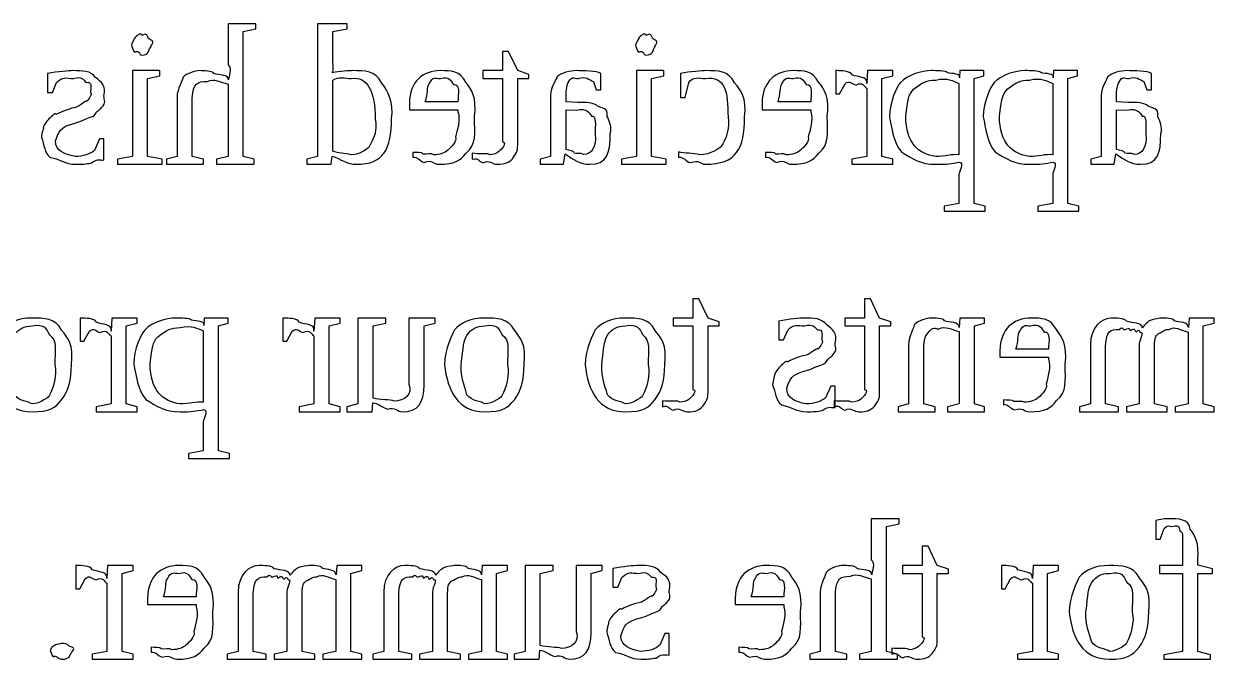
# Model space of a CAD drawing. Header units: millimetres. Extents: x 21 to 196, y 128 to 259.
# Drawn here: x 82.22 to 109.1, y 194.59 to 208.95 of the extents above; entities that cross this region are included whole.
import ezdxf

# ---------------------------------------------------------------- set-up
doc = ezdxf.new("R2010")
doc.units = ezdxf.units.MM
doc.layers.get('0').update_dxf_attribs({"linetype": 'CONTINUOUS'})

msp = doc.modelspace()

# ---------------------------------------------------------------- linework, layer by layer
at = {"color": 0}
for p, q in [((87.4571, 208.951), (86.8288, 208.951)), ((86.8288, 208.951), (86.8288, 208.025)), ((87.4571, 208.835), (87.4571, 208.951)), ((89.5188, 208.951), (88.8517, 208.951)), ((88.8517, 208.951), (88.8517, 205.952)), ((89.5188, 208.835), (89.5188, 208.951)), ((87.1707, 208.774), (87.4571, 208.835)), ((87.1707, 205.952), (87.1707, 208.774)), ((89.1935, 208.774), (89.5188, 208.835)), ((89.1935, 208.218), (89.1935, 208.774)), ((84.6459, 208.466), (84.6459, 208.466)), ((96.0314, 208.466), (96.0314, 208.466)), ((93.1609, 208.328), (93.0286, 208.328)), ((93.0286, 208.328), (93.0286, 207.892)), ((93.3704, 207.892), (93.1609, 208.328)), ((85.2854, 207.892), (84.6681, 207.892)), ((84.6681, 207.892), (84.6681, 205.952)), ((85.2854, 207.777), (85.2854, 207.892)), ((93.0286, 207.892), (92.5823, 207.892)), ((92.5823, 207.892), (92.5823, 207.716)), ((93.624, 207.809), (93.3704, 207.892)), ((94.6933, 207.892), (94.6933, 207.892)), ((96.6706, 207.892), (96.0533, 207.892)), ((96.0533, 207.892), (96.0533, 205.952)), ((96.6706, 207.777), (96.6706, 207.892)), ((100.554, 207.892), (100.554, 207.368)), ((100.587, 207.892), (100.554, 207.892)), ((101.271, 207.892), (101.254, 207.6)), ((101.844, 207.892), (101.271, 207.892)), ((101.844, 207.777), (101.844, 207.892)), ((103.354, 207.892), (103.349, 207.727)), ((103.9, 207.892), (103.354, 207.892)), ((103.9, 207.777), (103.9, 207.892)), ((105.471, 207.892), (105.465, 207.727)), ((106.017, 207.892), (105.471, 207.892)), ((106.017, 207.777), (106.017, 207.892)), ((107.13, 207.892), (107.13, 207.892)), ((82.7511, 207.826), (82.7511, 207.402)), ((82.8615, 207.402), (82.955, 207.622)), ((85.0099, 207.716), (85.2854, 207.777)), ((85.0099, 205.952), (85.0099, 207.716)), ((86.8288, 207.589), (86.8288, 205.952)), ((89.1935, 206.073), (89.1935, 207.677)), ((91.6245, 207.716), (91.6245, 207.716)), ((92.5823, 207.716), (93.0286, 207.716)), ((93.0286, 207.716), (93.0286, 206.283)), ((93.3704, 206.255), (93.3704, 207.716)), ((93.3704, 207.716), (93.624, 207.716)), ((93.624, 207.716), (93.624, 207.809)), ((95.0793, 207.644), (95.1452, 207.457)), ((95.25, 207.457), (95.25, 207.826)), ((96.3951, 207.716), (96.6706, 207.777)), ((96.3951, 205.952), (96.3951, 207.716)), ((97.0456, 207.826), (97.0456, 207.286)), ((97.1504, 207.286), (97.233, 207.622)), ((99.5923, 207.716), (99.5923, 207.716)), ((100.642, 207.368), (100.764, 207.595)), ((101.596, 207.716), (101.844, 207.777)), ((101.596, 205.952), (101.596, 207.716)), ((103.338, 207.605), (103.338, 205.99)), ((103.68, 207.716), (103.9, 207.777)), ((103.68, 204.894), (103.68, 207.716)), ((105.454, 207.605), (105.454, 205.99)), ((105.796, 207.716), (106.017, 207.777)), ((105.796, 204.894), (105.796, 207.716)), ((107.516, 207.644), (107.582, 207.457)), ((107.687, 207.457), (107.687, 207.826)), ((82.7511, 207.402), (82.8615, 207.402)), ((94.1144, 207.336), (94.1144, 205.952)), ((94.4619, 207.187), (94.4619, 207.418)), ((95.1452, 207.457), (95.25, 207.457)), ((100.554, 207.368), (100.642, 207.368)), ((101.254, 207.495), (101.254, 205.952)), ((106.551, 207.336), (106.551, 205.952)), ((106.899, 207.187), (106.899, 207.418)), ((107.582, 207.457), (107.687, 207.457)), ((85.6767, 207.292), (85.6767, 205.952)), ((86.0185, 205.952), (86.0185, 207.275)), ((90.9242, 207.159), (90.9242, 207.01)), ((92.0214, 207.187), (91.2827, 207.187)), ((94.7318, 207.176), (94.4619, 207.187)), ((97.0456, 207.286), (97.1504, 207.286)), ((98.8921, 207.159), (98.8921, 207.01)), ((99.9892, 207.187), (99.2505, 207.187)), ((107.169, 207.176), (106.899, 207.187)), ((90.1527, 206.806), (90.1527, 206.806)), ((90.9242, 207.01), (92.0214, 207.01)), ((92.0214, 207.01), (92.0214, 206.961)), ((94.4619, 207.01), (94.699, 206.999)), ((94.4619, 206.112), (94.4619, 207.01)), ((98.8921, 207.01), (99.9892, 207.01)), ((99.9892, 207.01), (99.9892, 206.961)), ((102.136, 206.861), (102.136, 206.861)), ((104.253, 206.861), (104.253, 206.861)), ((106.899, 207.01), (107.135, 206.999)), ((106.899, 206.112), (106.899, 207.01)), ((83.275, 206.679), (83.4789, 206.74)), ((82.6135, 206.387), (82.6135, 206.387)), ((83.9251, 206.354), (83.8094, 206.09)), ((84.0246, 206.354), (83.9251, 206.354)), ((84.0246, 205.875), (84.0246, 206.354)), ((89.1551, 205.776), (89.1826, 205.963)), ((91.0015, 206.045), (91.0015, 205.935)), ((92.3396, 206.024), (92.3396, 205.891)), ((94.4065, 205.776), (94.4453, 206.013)), ((97.0015, 206.057), (97.0015, 205.935)), ((98.9693, 206.045), (98.9693, 205.935)), ((106.843, 205.776), (106.882, 206.013)), ((84.6681, 205.952), (84.3319, 205.891)), ((84.3319, 205.891), (84.3319, 205.776)), ((84.3319, 205.776), (85.3405, 205.776)), ((85.3405, 205.891), (85.0099, 205.952)), ((85.3405, 205.776), (85.3405, 205.891)), ((85.6767, 205.952), (85.4396, 205.891)), ((85.4396, 205.891), (85.4396, 205.776)), ((85.4396, 205.776), (86.2774, 205.776)), ((86.2774, 205.891), (86.0185, 205.952)), ((86.2774, 205.776), (86.2774, 205.891)), ((86.8288, 205.952), (86.5643, 205.891)), ((86.5643, 205.891), (86.5643, 205.776)), ((86.5643, 205.776), (87.4187, 205.776)), ((87.4187, 205.891), (87.1707, 205.952)), ((87.4187, 205.776), (87.4187, 205.891)), ((88.8517, 205.952), (88.6093, 205.891)), ((88.6093, 205.891), (88.6093, 205.776)), ((88.6093, 205.776), (89.1551, 205.776)), ((92.8963, 205.776), (92.8963, 205.776)), ((94.1144, 205.952), (93.8773, 205.891)), ((93.8773, 205.891), (93.8773, 205.776)), ((93.8773, 205.776), (94.4065, 205.776)), ((96.0533, 205.952), (95.7171, 205.891)), ((95.7171, 205.891), (95.7171, 205.776)), ((95.7171, 205.776), (96.726, 205.776)), ((96.726, 205.891), (96.3951, 205.952)), ((96.726, 205.776), (96.726, 205.891)), ((101.254, 205.952), (100.918, 205.891)), ((100.918, 205.891), (100.918, 205.776)), ((100.918, 205.776), (101.844, 205.776)), ((101.844, 205.891), (101.596, 205.952)), ((101.844, 205.776), (101.844, 205.891)), ((106.551, 205.952), (106.314, 205.891)), ((106.314, 205.891), (106.314, 205.776)), ((106.314, 205.776), (106.843, 205.776)), ((103.338, 205.544), (103.338, 204.894)), ((105.454, 205.544), (105.454, 204.894)), ((103.338, 204.894), (103.002, 204.833)), ((103.928, 204.833), (103.68, 204.894)), ((105.454, 204.894), (105.118, 204.833)), ((106.044, 204.833), (105.796, 204.894)), ((103.002, 204.833), (103.002, 204.717)), ((103.002, 204.717), (103.928, 204.717)), ((103.928, 204.717), (103.928, 204.833)), ((105.118, 204.833), (105.118, 204.717)), ((105.118, 204.717), (106.044, 204.717)), ((106.044, 204.717), (106.044, 204.833)), ((97.4605, 202.736), (97.3282, 202.736)), ((97.3282, 202.736), (97.3282, 202.3)), ((97.6697, 202.3), (97.4605, 202.736)), ((101.337, 202.736), (101.205, 202.736)), ((101.205, 202.736), (101.205, 202.3)), ((101.546, 202.3), (101.337, 202.736)), ((83.4856, 202.3), (83.4856, 201.777)), ((83.5187, 202.3), (83.4856, 202.3)), ((84.2024, 202.3), (84.1858, 202.008)), ((84.7757, 202.3), (84.2024, 202.3)), ((84.7757, 202.184), (84.7757, 202.3)), ((86.2859, 202.3), (86.2803, 202.135)), ((86.8317, 202.3), (86.2859, 202.3)), ((86.8317, 202.184), (86.8317, 202.3)), ((88.0692, 202.3), (88.0692, 201.777)), ((88.102, 202.3), (88.0692, 202.3)), ((88.7857, 202.3), (88.7691, 202.008)), ((89.359, 202.3), (88.7857, 202.3)), ((89.359, 202.184), (89.359, 202.3)), ((90.3951, 202.3), (89.7611, 202.3)), ((89.7611, 202.3), (89.7611, 200.36)), ((90.3951, 202.184), (90.3951, 202.3)), ((91.5031, 202.3), (90.9133, 202.3)), ((90.9133, 202.3), (90.9133, 200.806)), ((91.5031, 202.184), (91.5031, 202.3)), ((97.3282, 202.3), (96.8816, 202.3)), ((96.8816, 202.3), (96.8816, 202.124)), ((97.9234, 202.218), (97.6697, 202.3)), ((97.9234, 202.124), (97.9234, 202.218)), ((99.2671, 202.234), (99.2671, 201.81)), ((101.205, 202.3), (100.758, 202.3)), ((100.758, 202.3), (100.758, 202.124)), ((101.8, 202.218), (101.546, 202.3)), ((101.8, 202.124), (101.8, 202.218)), ((103.36, 202.3), (103.343, 202.091)), ((103.916, 202.3), (103.36, 202.3)), ((103.916, 202.184), (103.916, 202.3)), ((108.534, 202.3), (108.518, 202.091)), ((109.102, 202.3), (108.534, 202.3)), ((109.102, 202.184), (109.102, 202.3)), ((83.5738, 201.777), (83.6951, 202.002)), ((84.5273, 202.124), (84.7757, 202.184)), ((84.5273, 200.36), (84.5273, 202.124)), ((86.2693, 202.014), (86.2693, 200.399)), ((86.6112, 202.124), (86.8317, 202.184)), ((86.6112, 199.301), (86.6112, 202.124)), ((88.1574, 201.777), (88.2784, 202.002)), ((89.111, 202.124), (89.359, 202.184)), ((89.111, 200.36), (89.111, 202.124)), ((90.103, 202.124), (90.3951, 202.184)), ((90.103, 200.492), (90.103, 202.124)), ((91.2551, 202.124), (91.5031, 202.184)), ((91.2551, 200.784), (91.2551, 202.124)), ((96.8816, 202.124), (97.3282, 202.124)), ((97.3282, 202.124), (97.3282, 200.691)), ((97.6697, 200.663), (97.6697, 202.124)), ((97.6697, 202.124), (97.9234, 202.124)), ((99.3771, 201.81), (99.471, 202.03)), ((100.758, 202.124), (101.205, 202.124)), ((101.205, 202.124), (101.205, 200.691)), ((101.546, 200.663), (101.546, 202.124)), ((101.546, 202.124), (101.8, 202.124)), ((103.343, 201.997), (103.343, 200.36)), ((103.685, 202.124), (103.916, 202.184)), ((103.685, 200.36), (103.685, 202.124)), ((104.964, 202.124), (104.964, 202.124)), ((108.512, 201.986), (108.512, 200.36)), ((108.854, 202.124), (109.102, 202.184)), ((108.854, 200.36), (108.854, 202.124)), ((83.4856, 201.777), (83.5738, 201.777)), ((84.1858, 201.903), (84.1858, 200.36)), ((88.0692, 201.777), (88.1574, 201.777)), ((88.7691, 201.903), (88.7691, 200.36)), ((99.2671, 201.81), (99.3771, 201.81)), ((102.197, 201.699), (102.197, 200.36)), ((102.544, 200.36), (102.544, 201.672)), ((106.307, 201.699), (106.307, 200.36)), ((106.649, 200.36), (106.649, 201.672)), ((107.41, 201.716), (107.41, 200.36)), ((107.752, 200.36), (107.752, 201.672)), ((104.264, 201.567), (104.264, 201.418)), ((104.264, 201.418), (105.361, 201.418)), ((105.361, 201.595), (104.622, 201.595)), ((105.361, 201.418), (105.361, 201.369)), ((85.0678, 201.269), (85.0678, 201.269)), ((91.718, 201.247), (91.718, 201.247)), ((92.093, 201.247), (92.093, 201.247)), ((94.893, 201.247), (94.893, 201.247)), ((95.268, 201.247), (95.268, 201.247)), ((99.7906, 201.088), (99.9945, 201.148)), ((99.1291, 200.795), (99.1291, 200.795)), ((100.441, 200.762), (100.325, 200.498)), ((100.54, 200.762), (100.441, 200.762)), ((100.54, 200.283), (100.54, 200.762)), ((84.1858, 200.36), (83.8496, 200.299)), ((84.7757, 200.299), (84.5273, 200.36)), ((88.7691, 200.36), (88.4329, 200.299)), ((89.359, 200.299), (89.111, 200.36)), ((89.7611, 200.36), (89.5131, 200.299)), ((90.0811, 200.183), (90.0977, 200.387)), ((96.6392, 200.431), (96.6392, 200.299)), ((100.516, 200.431), (100.516, 200.299)), ((102.197, 200.36), (101.965, 200.299)), ((102.798, 200.299), (102.544, 200.36)), ((103.343, 200.36), (103.078, 200.299)), ((103.916, 200.299), (103.685, 200.36)), ((104.341, 200.454), (104.341, 200.343)), ((106.307, 200.36), (106.059, 200.299)), ((106.941, 200.299), (106.649, 200.36)), ((107.41, 200.36), (107.118, 200.299)), ((108.038, 200.299), (107.752, 200.36)), ((108.512, 200.36), (108.22, 200.299)), ((109.102, 200.299), (108.854, 200.36)), ((83.8496, 200.299), (83.8496, 200.183)), ((83.8496, 200.183), (84.7757, 200.183)), ((84.7757, 200.183), (84.7757, 200.299)), ((88.4329, 200.299), (88.4329, 200.183)), ((88.4329, 200.183), (89.359, 200.183)), ((89.359, 200.183), (89.359, 200.299)), ((89.5131, 200.299), (89.5131, 200.183)), ((89.5131, 200.183), (90.0811, 200.183)), ((97.1959, 200.183), (97.1959, 200.183)), ((101.072, 200.183), (101.072, 200.183)), ((101.965, 200.299), (101.965, 200.183)), ((101.965, 200.183), (102.798, 200.183)), ((102.798, 200.183), (102.798, 200.299)), ((103.078, 200.299), (103.078, 200.183)), ((103.078, 200.183), (103.916, 200.183)), ((103.916, 200.183), (103.916, 200.299)), ((106.059, 200.299), (106.059, 200.183)), ((106.059, 200.183), (106.941, 200.183)), ((106.941, 200.183), (106.941, 200.299)), ((107.118, 200.299), (107.118, 200.183)), ((107.118, 200.183), (108.038, 200.183)), ((108.038, 200.183), (108.038, 200.299)), ((108.22, 200.299), (108.22, 200.183)), ((108.22, 200.183), (109.102, 200.183)), ((109.102, 200.183), (109.102, 200.299)), ((86.2693, 199.952), (86.2693, 199.301)), ((86.2693, 199.301), (85.9331, 199.241)), ((85.9331, 199.241), (85.9331, 199.125)), ((86.8592, 199.241), (86.6112, 199.301)), ((86.8592, 199.125), (86.8592, 199.241)), ((85.9331, 199.125), (86.8592, 199.125)), ((101.985, 197.768), (101.356, 197.768)), ((101.356, 197.768), (101.356, 196.842)), ((101.698, 197.592), (101.985, 197.652)), ((101.985, 197.652), (101.985, 197.768)), ((107.782, 197.729), (107.782, 197.305)), ((101.698, 194.769), (101.698, 197.592)), ((107.881, 197.305), (107.975, 197.547)), ((102.639, 197.145), (102.507, 197.145)), ((102.507, 197.145), (102.507, 196.71)), ((102.848, 196.71), (102.639, 197.145)), ((107.782, 197.305), (107.881, 197.305)), ((108.383, 197.035), (108.383, 196.71)), ((108.73, 196.715), (108.73, 196.853)), ((83.3921, 196.71), (83.3921, 196.186)), ((83.4249, 196.71), (83.3921, 196.71)), ((84.1086, 196.71), (84.092, 196.417)), ((84.6818, 196.71), (84.1086, 196.71)), ((84.4338, 196.533), (84.6818, 196.594)), ((84.6818, 196.594), (84.6818, 196.71)), ((89.2831, 196.71), (89.2665, 196.5)), ((89.8507, 196.71), (89.2831, 196.71)), ((89.6027, 196.533), (89.8507, 196.594)), ((89.8507, 196.594), (89.8507, 196.71)), ((92.571, 196.71), (92.5544, 196.5)), ((93.139, 196.71), (92.571, 196.71)), ((92.891, 196.533), (93.139, 196.594)), ((93.139, 196.594), (93.139, 196.71)), ((94.1698, 196.71), (93.5359, 196.71)), ((93.5359, 196.71), (93.5359, 194.769)), ((93.8773, 196.533), (94.1698, 196.594)), ((94.1698, 196.594), (94.1698, 196.71)), ((95.2775, 196.71), (94.6877, 196.71)), ((94.6877, 196.71), (94.6877, 195.216)), ((95.0295, 196.533), (95.2775, 196.594)), ((95.2775, 196.594), (95.2775, 196.71)), ((95.5188, 196.643), (95.5188, 196.219)), ((102.507, 196.71), (102.06, 196.71)), ((102.06, 196.71), (102.06, 196.533)), ((103.102, 196.627), (102.848, 196.71)), ((103.102, 196.533), (103.102, 196.627)), ((104.296, 196.71), (104.296, 196.186)), ((104.328, 196.71), (104.296, 196.71)), ((105.012, 196.71), (104.995, 196.417)), ((105.585, 196.71), (105.012, 196.71)), ((105.337, 196.533), (105.585, 196.594)), ((105.585, 196.594), (105.585, 196.71)), ((108.383, 196.71), (107.865, 196.71)), ((107.865, 196.71), (107.865, 196.533)), ((109.061, 196.632), (108.73, 196.715)), ((109.061, 196.533), (109.061, 196.632)), ((83.4803, 196.186), (83.6013, 196.412)), ((84.092, 196.313), (84.092, 194.769)), ((84.4338, 194.769), (84.4338, 196.533)), ((85.7127, 196.533), (85.7127, 196.533)), ((89.2609, 196.395), (89.2609, 194.769)), ((89.6027, 194.769), (89.6027, 196.533)), ((92.5491, 196.395), (92.5491, 194.769)), ((92.891, 194.769), (92.891, 196.533)), ((93.8773, 194.902), (93.8773, 196.533)), ((95.0295, 195.194), (95.0295, 196.533)), ((95.6289, 196.219), (95.7227, 196.439)), ((98.9859, 196.533), (98.9859, 196.533)), ((101.356, 196.406), (101.356, 194.769)), ((102.06, 196.533), (102.507, 196.533)), ((102.507, 196.533), (102.507, 195.1)), ((102.848, 195.072), (102.848, 196.533)), ((102.848, 196.533), (103.102, 196.533)), ((104.384, 196.186), (104.505, 196.412)), ((104.995, 196.313), (104.995, 194.769)), ((105.337, 194.769), (105.337, 196.533)), ((107.865, 196.533), (108.383, 196.533)), ((108.383, 196.533), (108.383, 194.769)), ((108.73, 196.533), (109.061, 196.533)), ((108.73, 194.769), (108.73, 196.533)), ((83.3921, 196.186), (83.4803, 196.186)), ((87.056, 196.108), (87.056, 194.769)), ((87.3979, 194.769), (87.3979, 196.081)), ((88.1585, 196.125), (88.1585, 194.769)), ((88.5003, 194.769), (88.5003, 196.081)), ((90.3443, 196.108), (90.3443, 194.769)), ((90.6861, 194.769), (90.6861, 196.081)), ((91.4467, 196.125), (91.4467, 194.769)), ((91.7885, 194.769), (91.7885, 196.081)), ((95.5188, 196.219), (95.6289, 196.219)), ((100.204, 196.108), (100.204, 194.769)), ((100.546, 194.769), (100.546, 196.092)), ((104.296, 196.186), (104.384, 196.186)), ((85.0124, 195.976), (85.0124, 195.828)), ((85.0124, 195.828), (86.1095, 195.828)), ((86.1095, 196.004), (85.3708, 196.004)), ((86.1095, 195.828), (86.1095, 195.778)), ((98.2857, 195.976), (98.2857, 195.828)), ((98.2857, 195.828), (99.3828, 195.828)), ((99.3828, 196.004), (98.6441, 196.004)), ((99.3828, 195.828), (99.3828, 195.778)), ((96.0423, 195.497), (96.2462, 195.557)), ((105.828, 195.657), (105.828, 195.657)), ((106.203, 195.657), (106.203, 195.657)), ((95.3809, 195.205), (95.3809, 195.205)), ((96.6929, 195.171), (96.5771, 194.907)), ((96.792, 195.171), (96.6929, 195.171)), ((96.792, 194.692), (96.792, 195.171)), ((82.8118, 194.769), (82.8118, 194.769)), ((84.092, 194.769), (83.7558, 194.709)), ((83.7558, 194.709), (83.7558, 194.593)), ((84.6818, 194.709), (84.4338, 194.769)), ((84.6818, 194.593), (84.6818, 194.709)), ((85.0896, 194.863), (85.0896, 194.753)), ((87.056, 194.769), (86.808, 194.709)), ((86.808, 194.709), (86.808, 194.593)), ((87.69, 194.709), (87.3979, 194.769)), ((87.69, 194.593), (87.69, 194.709)), ((88.1585, 194.769), (87.8664, 194.709)), ((87.8664, 194.709), (87.8664, 194.593)), ((88.7871, 194.709), (88.5003, 194.769)), ((88.7871, 194.593), (88.7871, 194.709)), ((89.2609, 194.769), (88.9688, 194.709)), ((88.9688, 194.709), (88.9688, 194.593)), ((89.8507, 194.709), (89.6027, 194.769)), ((89.8507, 194.593), (89.8507, 194.709)), ((90.3443, 194.769), (90.0963, 194.709)), ((90.0963, 194.709), (90.0963, 194.593)), ((90.9782, 194.709), (90.6861, 194.769)), ((90.9782, 194.593), (90.9782, 194.709)), ((91.4467, 194.769), (91.1546, 194.709)), ((91.1546, 194.709), (91.1546, 194.593)), ((92.075, 194.709), (91.7885, 194.769)), ((92.075, 194.593), (92.075, 194.709)), ((92.5491, 194.769), (92.257, 194.709)), ((92.257, 194.709), (92.257, 194.593)), ((93.139, 194.709), (92.891, 194.769)), ((93.139, 194.593), (93.139, 194.709)), ((93.5359, 194.769), (93.2878, 194.709)), ((93.2878, 194.709), (93.2878, 194.593)), ((93.8555, 194.593), (93.872, 194.797)), ((98.3629, 194.863), (98.3629, 194.753)), ((100.204, 194.769), (99.967, 194.709)), ((99.967, 194.709), (99.967, 194.593)), ((100.805, 194.709), (100.546, 194.769)), ((100.805, 194.593), (100.805, 194.709)), ((101.356, 194.769), (101.092, 194.709)), ((101.092, 194.709), (101.092, 194.593)), ((101.946, 194.709), (101.698, 194.769)), ((101.818, 194.841), (101.818, 194.709)), ((101.946, 194.593), (101.946, 194.709)), ((104.995, 194.769), (104.659, 194.709)), ((104.659, 194.709), (104.659, 194.593)), ((105.585, 194.709), (105.337, 194.769)), ((105.585, 194.593), (105.585, 194.709)), ((108.383, 194.769), (107.964, 194.692)), ((107.964, 194.692), (107.964, 194.593)), ((109.016, 194.692), (108.73, 194.769)), ((109.016, 194.593), (109.016, 194.692)), ((83.7558, 194.593), (84.6818, 194.593)), ((86.808, 194.593), (87.69, 194.593)), ((87.8664, 194.593), (88.7871, 194.593)), ((88.9688, 194.593), (89.8507, 194.593)), ((90.0963, 194.593), (90.9782, 194.593)), ((91.1546, 194.593), (92.075, 194.593)), ((92.257, 194.593), (93.139, 194.593)), ((93.2878, 194.593), (93.8555, 194.593)), ((99.967, 194.593), (100.805, 194.593)), ((101.092, 194.593), (101.946, 194.593)), ((102.374, 194.593), (102.374, 194.593)), ((104.659, 194.593), (105.585, 194.593)), ((107.964, 194.593), (109.016, 194.593))]:
    msp.add_line(p, q, dxfattribs=at)
for points in [[(84.7122, 208.625), (84.7757, 208.689), (84.6459, 208.528), (84.6459, 208.466)], [(84.872, 208.691), (84.8639, 208.777), (84.7563, 208.669), (84.7122, 208.625)], [(85.0265, 208.625), (84.9849, 208.777), (84.9313, 208.691), (84.872, 208.691)], [(96.0974, 208.625), (96.1609, 208.689), (96.0314, 208.528), (96.0314, 208.466)], [(96.2572, 208.691), (96.2491, 208.777), (96.1415, 208.669), (96.0974, 208.625)], [(96.4117, 208.625), (96.3704, 208.777), (96.3165, 208.691), (96.2572, 208.691)], [(84.6459, 208.466), (84.6571, 208.45), (84.6681, 208.355), (84.7122, 208.311)], [(85.0925, 208.466), (85.1902, 208.572), (85.0706, 208.581), (85.0265, 208.625)], [(85.0265, 208.311), (85.0731, 208.45), (85.0925, 208.406), (85.0925, 208.466)], [(96.0314, 208.466), (96.0423, 208.45), (96.0533, 208.355), (96.0974, 208.311)], [(96.4777, 208.466), (96.5757, 208.572), (96.4558, 208.581), (96.4117, 208.625)], [(96.4117, 208.311), (96.4586, 208.45), (96.4777, 208.406), (96.4777, 208.466)], [(84.7122, 208.311), (84.8639, 208.362), (84.8099, 208.245), (84.872, 208.245)], [(84.872, 208.245), (84.9849, 208.245), (84.9824, 208.267), (85.0265, 208.311)], [(89.1826, 207.843), (89.2182, 207.906), (89.1935, 208.015), (89.1935, 208.218)], [(96.0974, 208.311), (96.2491, 208.362), (96.1954, 208.245), (96.2572, 208.245)], [(96.2572, 208.245), (96.3704, 208.245), (96.3676, 208.267), (96.4117, 208.311)], [(83.3244, 207.892), (83.2347, 207.892), (82.9829, 207.87), (82.7511, 207.826)], [(83.8369, 207.738), (83.7198, 207.892), (83.5424, 207.892), (83.3244, 207.892)], [(86.184, 207.892), (86.1053, 207.892), (85.8943, 207.84), (85.809, 207.738)], [(86.5092, 207.826), (86.4761, 207.892), (86.2722, 207.892), (86.184, 207.892)], [(86.8288, 208.025), (86.9364, 207.939), (86.8331, 207.752), (86.8398, 207.683)], [(89.6345, 207.892), (89.596, 207.892), (89.3339, 207.876), (89.1826, 207.843)], [(90.2959, 207.617), (90.1555, 207.892), (89.9252, 207.892), (89.6345, 207.892)], [(91.6245, 207.892), (91.2315, 207.892), (90.9242, 207.647), (90.9242, 207.159)], [(92.1978, 207.633), (92.0627, 207.892), (91.8711, 207.892), (91.6245, 207.892)], [(94.6933, 207.892), (94.561, 207.892), (94.3501, 207.845), (94.258, 207.754)], [(95.25, 207.826), (95.1562, 207.892), (94.8559, 207.892), (94.6933, 207.892)], [(97.6189, 207.892), (97.5501, 207.892), (97.2524, 207.87), (97.0456, 207.826)], [(98.2694, 207.617), (98.1258, 207.892), (97.9029, 207.892), (97.6189, 207.892)], [(99.5923, 207.892), (99.1994, 207.892), (98.8921, 207.647), (98.8921, 207.159)], [(100.166, 207.633), (100.03, 207.892), (99.8389, 207.892), (99.5923, 207.892)], [(100.923, 207.798), (100.879, 207.892), (100.668, 207.892), (100.587, 207.892)], [(102.709, 207.892), (102.5, 207.892), (102.177, 207.801), (102.015, 207.622)], [(103.068, 207.848), (103.04, 207.892), (102.83, 207.892), (102.709, 207.892)], [(103.349, 207.727), (103.393, 207.833), (103.186, 207.818), (103.068, 207.848)], [(104.826, 207.892), (104.617, 207.892), (104.294, 207.801), (104.132, 207.622)], [(105.184, 207.848), (105.157, 207.892), (104.947, 207.892), (104.826, 207.892)], [(105.465, 207.727), (105.509, 207.833), (105.303, 207.818), (105.184, 207.848)], [(107.13, 207.892), (106.998, 207.892), (106.787, 207.845), (106.694, 207.754)], [(107.687, 207.826), (107.593, 207.892), (107.293, 207.892), (107.13, 207.892)], [(82.955, 207.622), (83.1024, 207.774), (83.1645, 207.716), (83.3409, 207.716)], [(83.3409, 207.716), (83.5215, 207.774), (83.5614, 207.686), (83.6277, 207.628)], [(83.6277, 207.628), (83.7681, 207.661), (83.7212, 207.497), (83.7212, 207.402)], [(84.0246, 207.319), (84.0878, 207.568), (83.9625, 207.634), (83.8369, 207.738)], [(85.809, 207.738), (85.8146, 207.686), (85.6767, 207.486), (85.6767, 207.292)], [(86.0185, 207.275), (86.0432, 207.613), (86.1328, 207.65), (86.3604, 207.65)], [(86.3604, 207.65), (86.5202, 207.73), (86.6496, 207.629), (86.8288, 207.589)], [(86.8398, 207.683), (86.8482, 207.807), (86.6345, 207.785), (86.5092, 207.826)], [(89.1935, 207.677), (89.3396, 207.774), (89.4553, 207.716), (89.6126, 207.716)], [(89.6126, 207.716), (89.9749, 207.774), (90.1527, 207.413), (90.1527, 206.806)], [(90.5221, 206.812), (90.5743, 207.172), (90.4476, 207.432), (90.2959, 207.617)], [(91.2827, 207.187), (91.3529, 207.377), (91.313, 207.513), (91.3709, 207.595)], [(91.3709, 207.595), (91.4672, 207.774), (91.5113, 207.716), (91.6245, 207.716)], [(91.6245, 207.716), (91.827, 207.774), (91.8531, 207.669), (91.9219, 207.578)], [(91.9219, 207.578), (92.0806, 207.595), (92.0214, 207.359), (92.0214, 207.187)], [(92.396, 206.845), (92.4486, 207.311), (92.3301, 207.459), (92.1978, 207.633)], [(94.258, 207.754), (94.2566, 207.707), (94.1144, 207.523), (94.1144, 207.336)], [(94.4619, 207.418), (94.488, 207.561), (94.4838, 207.596), (94.5279, 207.644)], [(94.5279, 207.644), (94.5762, 207.774), (94.6422, 207.716), (94.7374, 207.716)], [(94.7374, 207.716), (94.9138, 207.774), (94.9773, 207.691), (95.0793, 207.644)], [(97.233, 207.622), (97.3363, 207.774), (97.463, 207.716), (97.6133, 207.716)], [(97.6133, 207.716), (98.0599, 207.774), (98.1206, 207.424), (98.1206, 206.839)], [(98.4952, 206.845), (98.5449, 207.293), (98.4208, 207.436), (98.2694, 207.617)], [(99.2505, 207.187), (99.3207, 207.377), (99.2808, 207.513), (99.3387, 207.595)], [(99.3387, 207.595), (99.435, 207.774), (99.4791, 207.716), (99.5923, 207.716)], [(99.5923, 207.716), (99.7948, 207.774), (99.8209, 207.669), (99.8897, 207.578)], [(99.8897, 207.578), (100.048, 207.595), (99.9892, 207.359), (99.9892, 207.187)], [(100.364, 206.845), (100.416, 207.311), (100.298, 207.459), (100.166, 207.633)], [(100.764, 207.595), (100.868, 207.694), (100.917, 207.585), (101.012, 207.567)], [(101.254, 207.6), (101.28, 207.767), (101.064, 207.735), (100.923, 207.798)], [(101.012, 207.567), (101.174, 207.657), (101.185, 207.524), (101.254, 207.495)], [(102.015, 207.622), (101.938, 207.535), (101.767, 207.188), (101.767, 206.851)], [(102.307, 207.473), (102.526, 207.631), (102.587, 207.677), (102.814, 207.677)], [(102.814, 207.677), (103.081, 207.749), (103.198, 207.652), (103.338, 207.605)], [(104.132, 207.622), (104.054, 207.535), (103.884, 207.188), (103.884, 206.851)], [(104.424, 207.473), (104.643, 207.631), (104.703, 207.677), (104.931, 207.677)], [(104.931, 207.677), (105.198, 207.749), (105.315, 207.652), (105.454, 207.605)], [(106.694, 207.754), (106.693, 207.707), (106.551, 207.523), (106.551, 207.336)], [(106.899, 207.418), (106.925, 207.561), (106.921, 207.596), (106.965, 207.644)], [(106.965, 207.644), (107.013, 207.774), (107.079, 207.716), (107.174, 207.716)], [(107.174, 207.716), (107.351, 207.774), (107.414, 207.691), (107.516, 207.644)], [(83.7212, 207.402), (83.7681, 207.366), (83.6923, 207.25), (83.633, 207.192)], [(83.9692, 207.06), (84.0878, 207.176), (84.0246, 207.22), (84.0246, 207.319)], [(102.136, 206.861), (102.184, 207.245), (102.194, 207.341), (102.307, 207.473)], [(104.253, 206.861), (104.301, 207.245), (104.311, 207.341), (104.424, 207.473)], [(83.3684, 207.054), (83.1949, 207.028), (83.0047, 206.933), (82.9388, 206.9)], [(83.633, 207.192), (83.6496, 207.253), (83.487, 207.09), (83.3684, 207.054)], [(83.8094, 206.883), (83.8962, 207.032), (83.9336, 206.99), (83.9692, 207.06)], [(94.699, 206.999), (94.929, 207.054), (94.9773, 206.947), (95.0352, 206.867)], [(95.1727, 207.088), (95.0944, 207.176), (94.9233, 207.172), (94.7318, 207.176)], [(95.3932, 206.856), (95.414, 207.068), (95.2722, 207.035), (95.1727, 207.088)], [(107.135, 206.999), (107.366, 207.054), (107.414, 206.947), (107.472, 206.867)], [(107.61, 207.088), (107.531, 207.176), (107.36, 207.172), (107.169, 207.176)], [(107.83, 206.856), (107.851, 207.068), (107.709, 207.035), (107.61, 207.088)], [(82.7624, 206.779), (82.7278, 206.749), (82.6781, 206.676), (82.652, 206.613)], [(82.9388, 206.9), (82.9412, 206.962), (82.8104, 206.825), (82.7624, 206.779)], [(83.4789, 206.74), (83.6387, 206.819), (83.7406, 206.835), (83.8094, 206.883)], [(89.7283, 205.776), (90.3386, 205.776), (90.5221, 206.12), (90.5221, 206.812)], [(90.1527, 206.806), (90.2106, 206.539), (90.1086, 206.324), (90.0204, 206.189)], [(92.0214, 206.961), (92.0806, 206.797), (92.0034, 206.533), (91.966, 206.398)], [(92.2031, 206.029), (92.4486, 206.23), (92.396, 206.47), (92.396, 206.845)], [(95.0352, 206.867), (95.1604, 206.892), (95.1177, 206.649), (95.1177, 206.459)], [(95.4595, 206.47), (95.5065, 206.627), (95.4373, 206.752), (95.3932, 206.856)], [(97.608, 205.776), (98.3107, 205.776), (98.4952, 206.131), (98.4952, 206.845)], [(98.1206, 206.839), (98.1784, 206.649), (98.0694, 206.316), (97.966, 206.183)], [(99.9892, 206.961), (100.048, 206.797), (99.9712, 206.533), (99.9338, 206.398)], [(100.171, 206.029), (100.416, 206.23), (100.364, 206.47), (100.364, 206.845)], [(101.767, 206.851), (101.82, 206.62), (101.858, 206.244), (102.037, 206.057)], [(102.814, 205.952), (102.42, 206.01), (102.136, 206.255), (102.136, 206.861)], [(103.884, 206.851), (103.937, 206.62), (103.974, 206.244), (104.153, 206.057)], [(104.931, 205.952), (104.537, 206.01), (104.253, 206.255), (104.253, 206.861)], [(107.472, 206.867), (107.597, 206.892), (107.555, 206.649), (107.555, 206.459)], [(107.896, 206.47), (107.943, 206.627), (107.874, 206.752), (107.83, 206.856)], [(82.652, 206.613), (82.6766, 206.624), (82.6135, 206.476), (82.6135, 206.387)], [(82.9331, 206.305), (83.0076, 206.536), (83.0474, 206.603), (83.275, 206.679)], [(82.6135, 206.387), (82.6766, 206.217), (82.6795, 206.032), (82.8118, 205.93)], [(83.3741, 205.952), (83.1247, 206.01), (82.9331, 206.069), (82.9331, 206.305)], [(91.966, 206.398), (92.0034, 206.294), (91.8669, 206.164), (91.7896, 206.095)], [(93.0286, 206.283), (93.1429, 206.252), (93.001, 206.113), (92.946, 206.062)], [(93.2547, 205.902), (93.3704, 206.062), (93.3704, 206.103), (93.3704, 206.255)], [(95.1177, 206.459), (95.1604, 206.162), (95.0323, 206.001), (94.8588, 206.001)], [(95.002, 205.776), (95.3879, 205.776), (95.4595, 206.007), (95.4595, 206.47)], [(99.9338, 206.398), (99.9712, 206.294), (99.8347, 206.164), (99.7574, 206.095)], [(107.555, 206.459), (107.597, 206.162), (107.469, 206.001), (107.296, 206.001)], [(107.439, 205.776), (107.825, 205.776), (107.896, 206.007), (107.896, 206.47)], [(83.8094, 206.09), (83.7159, 206.01), (83.5547, 205.952), (83.3741, 205.952)], [(89.1826, 205.963), (89.3643, 205.893), (89.5188, 205.776), (89.7283, 205.776)], [(89.6126, 205.99), (89.4609, 206.036), (89.3191, 206.018), (89.1935, 206.073)], [(90.0204, 206.189), (90.0342, 206.153), (89.7971, 205.99), (89.6126, 205.99)], [(91.2329, 206.007), (91.2248, 206.058), (91.0608, 206.03), (91.0015, 206.045)], [(91.0015, 205.935), (91.1105, 205.955), (91.149, 205.853), (91.2551, 205.82)], [(91.47, 205.99), (91.4121, 206.036), (91.3253, 205.996), (91.2329, 206.007)], [(91.7896, 206.095), (91.7279, 206.036), (91.6023, 205.99), (91.47, 205.99)], [(91.5804, 205.776), (91.9522, 205.776), (92.0708, 205.86), (92.2031, 206.029)], [(92.7308, 205.99), (92.7199, 206.036), (92.4941, 206.001), (92.3396, 206.024)], [(92.946, 206.062), (92.9157, 206.036), (92.819, 205.99), (92.7308, 205.99)], [(94.4453, 206.013), (94.6203, 205.893), (94.7745, 205.776), (95.002, 205.776)], [(94.6436, 206.029), (94.6686, 206.084), (94.525, 206.079), (94.4619, 206.112)], [(94.8588, 206.001), (94.7857, 206.043), (94.7028, 206.01), (94.6436, 206.029)], [(97.4866, 205.99), (97.3321, 206.036), (97.1381, 206.013), (97.0015, 206.057)], [(97.966, 206.183), (97.9717, 206.153), (97.7043, 205.99), (97.4866, 205.99)], [(99.2008, 206.007), (99.1926, 206.058), (99.0286, 206.03), (98.9693, 206.045)], [(98.9693, 205.935), (99.0783, 205.955), (99.1168, 205.853), (99.223, 205.82)], [(99.4378, 205.99), (99.38, 206.036), (99.2932, 205.996), (99.2008, 206.007)], [(99.7574, 206.095), (99.6957, 206.036), (99.5701, 205.99), (99.4378, 205.99)], [(99.5482, 205.776), (99.9201, 205.776), (100.039, 205.86), (100.171, 206.029)], [(102.037, 206.057), (102.295, 205.893), (102.472, 205.776), (102.814, 205.776)], [(103.338, 205.99), (103.18, 206.01), (103.005, 205.952), (102.814, 205.952)], [(104.153, 206.057), (104.411, 205.893), (104.589, 205.776), (104.931, 205.776)], [(105.454, 205.99), (105.297, 206.01), (105.122, 205.952), (104.931, 205.952)], [(106.882, 206.013), (107.057, 205.893), (107.211, 205.776), (107.439, 205.776)], [(107.08, 206.029), (107.105, 206.084), (106.962, 206.079), (106.899, 206.112)], [(107.296, 206.001), (107.223, 206.043), (107.14, 206.01), (107.08, 206.029)], [(82.8118, 205.93), (83.0545, 205.893), (83.1342, 205.776), (83.3907, 205.776)], [(83.3907, 205.776), (83.5325, 205.776), (83.6083, 205.784), (83.7325, 205.803)], [(83.7325, 205.803), (83.9004, 205.933), (83.9555, 205.849), (84.0246, 205.875)], [(91.2551, 205.82), (91.4411, 205.893), (91.47, 205.776), (91.5804, 205.776)], [(92.3396, 205.891), (92.5079, 205.937), (92.4828, 205.831), (92.5932, 205.809)], [(92.5932, 205.809), (92.7241, 205.893), (92.8014, 205.776), (92.8963, 205.776)], [(92.8963, 205.776), (93.0949, 205.776), (93.1746, 205.817), (93.2547, 205.902)], [(97.0015, 205.935), (97.1419, 205.948), (97.1532, 205.843), (97.2661, 205.814)], [(97.2661, 205.814), (97.4838, 205.893), (97.4908, 205.776), (97.608, 205.776)], [(99.223, 205.82), (99.4089, 205.893), (99.4378, 205.776), (99.5482, 205.776)], [(102.814, 205.776), (103.059, 205.776), (103.18, 205.792), (103.349, 205.825)], [(103.349, 205.825), (103.456, 205.809), (103.338, 205.614), (103.338, 205.544)], [(104.931, 205.776), (105.176, 205.776), (105.297, 205.792), (105.465, 205.825)], [(105.465, 205.825), (105.573, 205.809), (105.454, 205.614), (105.454, 205.544)], [(82.386, 202.3), (82.0939, 202.3), (81.8706, 202.212), (81.7192, 202.035)], [(83.0696, 202.03), (82.9289, 202.3), (82.6918, 202.3), (82.386, 202.3)], [(83.8549, 202.207), (83.8108, 202.3), (83.6002, 202.3), (83.5187, 202.3)], [(84.1858, 202.008), (84.2119, 202.175), (83.9957, 202.143), (83.8549, 202.207)], [(85.641, 202.3), (85.4315, 202.3), (85.109, 202.209), (84.9464, 202.03)], [(85.9991, 202.256), (85.9716, 202.3), (85.762, 202.3), (85.641, 202.3)], [(86.2803, 202.135), (86.3244, 202.241), (86.1176, 202.226), (85.9991, 202.256)], [(88.4382, 202.207), (88.3941, 202.3), (88.1835, 202.3), (88.102, 202.3)], [(88.7691, 202.008), (88.7952, 202.175), (88.579, 202.143), (88.4382, 202.207)], [(92.6112, 202.3), (92.3188, 202.3), (92.0958, 202.212), (91.9441, 202.035)], [(93.2946, 202.03), (93.1541, 202.3), (92.9171, 202.3), (92.6112, 202.3)], [(95.7862, 202.3), (95.4938, 202.3), (95.2708, 202.212), (95.1191, 202.035)], [(96.4696, 202.03), (96.3291, 202.3), (96.0921, 202.3), (95.7862, 202.3)], [(99.8403, 202.3), (99.7507, 202.3), (99.4985, 202.278), (99.2671, 202.234)], [(100.353, 202.146), (100.236, 202.3), (100.058, 202.3), (99.8403, 202.3)], [(102.704, 202.3), (102.62, 202.3), (102.409, 202.248), (102.324, 202.146)], [(103.007, 202.239), (102.988, 202.3), (102.785, 202.3), (102.704, 202.3)], [(103.343, 202.091), (103.343, 202.223), (103.125, 202.202), (103.007, 202.239)], [(104.964, 202.3), (104.571, 202.3), (104.264, 202.055), (104.264, 201.567)], [(105.537, 202.041), (105.402, 202.3), (105.21, 202.3), (104.964, 202.3)], [(106.782, 202.3), (106.56, 202.3), (106.307, 202.099), (106.307, 201.699)], [(107.123, 202.228), (107.085, 202.3), (106.874, 202.3), (106.782, 202.3)], [(107.482, 202.074), (107.474, 202.208), (107.26, 202.184), (107.123, 202.228)], [(107.658, 202.245), (107.614, 202.226), (107.519, 202.151), (107.482, 202.074)], [(107.906, 202.3), (107.889, 202.3), (107.735, 202.281), (107.658, 202.245)], [(108.204, 202.239), (108.18, 202.3), (107.991, 202.3), (107.906, 202.3)], [(108.518, 202.091), (108.522, 202.219), (108.314, 202.198), (108.204, 202.239)], [(82, 201.914), (82.0981, 202.064), (82.2194, 202.124), (82.4025, 202.124)], [(82.4025, 202.124), (82.6975, 202.182), (82.714, 202.058), (82.7938, 201.925)], [(82.7938, 201.925), (82.9758, 201.8), (82.9151, 201.567), (82.9151, 201.247)], [(83.2901, 201.247), (83.3438, 201.705), (83.2171, 201.85), (83.0696, 202.03)], [(83.6951, 202.002), (83.7999, 202.102), (83.8482, 201.993), (83.9431, 201.975)], [(83.9431, 201.975), (84.1058, 202.064), (84.1167, 201.932), (84.1858, 201.903)], [(84.9464, 202.03), (84.8692, 201.943), (84.6984, 201.596), (84.6984, 201.258)], [(85.2385, 201.881), (85.4576, 202.038), (85.5183, 202.085), (85.7458, 202.085)], [(85.7458, 202.085), (86.0129, 202.157), (86.13, 202.061), (86.2693, 202.014)], [(88.2784, 202.002), (88.3832, 202.102), (88.4315, 201.993), (88.5264, 201.975)], [(88.5264, 201.975), (88.689, 202.064), (88.7003, 201.932), (88.7691, 201.903)], [(91.9441, 202.035), (91.9, 201.947), (91.718, 201.596), (91.718, 201.247)], [(92.2253, 201.914), (92.323, 202.064), (92.4444, 202.124), (92.6275, 202.124)], [(92.6275, 202.124), (92.9224, 202.182), (92.939, 202.058), (93.019, 201.925)], [(93.019, 201.925), (93.2007, 201.8), (93.1404, 201.567), (93.1404, 201.247)], [(93.515, 201.247), (93.5687, 201.705), (93.442, 201.85), (93.2946, 202.03)], [(95.1191, 202.035), (95.075, 201.947), (94.893, 201.596), (94.893, 201.247)], [(95.4003, 201.914), (95.498, 202.064), (95.6194, 202.124), (95.8025, 202.124)], [(95.8025, 202.124), (96.0974, 202.182), (96.114, 202.058), (96.194, 201.925)], [(96.194, 201.925), (96.3757, 201.8), (96.3154, 201.567), (96.3154, 201.247)], [(96.69, 201.247), (96.7437, 201.705), (96.617, 201.85), (96.4696, 202.03)], [(99.471, 202.03), (99.6184, 202.182), (99.6805, 202.124), (99.8569, 202.124)], [(99.8569, 202.124), (100.037, 202.182), (100.077, 202.093), (100.143, 202.035)], [(100.143, 202.035), (100.284, 202.069), (100.237, 201.905), (100.237, 201.81)], [(100.54, 201.727), (100.604, 201.976), (100.478, 202.043), (100.353, 202.146)], [(102.324, 202.146), (102.333, 202.093), (102.197, 201.894), (102.197, 201.699)], [(102.544, 201.672), (102.564, 201.881), (102.572, 201.883), (102.627, 201.953)], [(102.627, 201.953), (102.792, 202.137), (102.769, 202.058), (102.886, 202.058)], [(102.886, 202.058), (103.034, 202.137), (103.164, 202.037), (103.343, 201.997)], [(104.622, 201.595), (104.692, 201.785), (104.652, 201.921), (104.71, 202.002)], [(104.71, 202.002), (104.807, 202.182), (104.851, 202.124), (104.964, 202.124)], [(104.964, 202.124), (105.166, 202.182), (105.193, 202.077), (105.261, 201.986)], [(105.261, 201.986), (105.42, 202.002), (105.361, 201.767), (105.361, 201.595)], [(105.736, 201.253), (105.788, 201.719), (105.669, 201.868), (105.537, 202.041)], [(106.649, 201.672), (106.67, 202.014), (106.752, 202.046), (106.958, 202.046)], [(106.958, 202.046), (107.03, 202.131), (107.035, 202.043), (107.079, 202.035)], [(107.079, 202.035), (107.236, 202.12), (107.167, 202.026), (107.211, 202.019)], [(107.211, 202.019), (107.325, 202.105), (107.299, 202.002), (107.344, 201.991)], [(107.344, 201.991), (107.408, 202.087), (107.418, 201.978), (107.443, 201.975)], [(107.443, 201.975), (107.53, 202.005), (107.41, 201.811), (107.41, 201.716)], [(107.752, 201.672), (107.757, 201.884), (107.779, 201.884), (107.834, 201.947)], [(107.834, 201.947), (107.986, 202.014), (107.972, 202.046), (108.082, 202.046)], [(108.082, 202.046), (108.213, 202.131), (108.344, 202.026), (108.512, 201.986)], [(85.0678, 201.269), (85.1158, 201.652), (85.1256, 201.749), (85.2385, 201.881)], [(92.093, 201.247), (92.1508, 201.672), (92.1371, 201.778), (92.2253, 201.914)], [(95.268, 201.247), (95.3258, 201.672), (95.3121, 201.778), (95.4003, 201.914)], [(100.149, 201.6), (100.166, 201.661), (100.003, 201.498), (99.8844, 201.462)], [(100.237, 201.81), (100.284, 201.774), (100.208, 201.658), (100.149, 201.6)], [(100.485, 201.468), (100.604, 201.584), (100.54, 201.628), (100.54, 201.727)], [(99.8844, 201.462), (99.7109, 201.436), (99.5204, 201.341), (99.4544, 201.308)], [(100.325, 201.291), (100.412, 201.44), (100.449, 201.398), (100.485, 201.468)], [(81.4931, 201.247), (81.558, 200.653), (81.7961, 200.183), (82.4025, 200.183)], [(82.9151, 201.247), (82.9758, 201.039), (82.8753, 200.694), (82.7938, 200.558)], [(83.0696, 200.454), (83.2266, 200.665), (83.2901, 200.901), (83.2901, 201.247)], [(84.6984, 201.258), (84.752, 201.028), (84.7894, 200.652), (84.9683, 200.465)], [(85.7458, 200.36), (85.3514, 200.418), (85.0678, 200.663), (85.0678, 201.269)], [(91.718, 201.247), (91.7829, 200.653), (92.0214, 200.183), (92.6275, 200.183)], [(92.2253, 200.569), (92.1508, 200.815), (92.093, 200.934), (92.093, 201.247)], [(93.1404, 201.247), (93.2007, 201.039), (93.1002, 200.694), (93.019, 200.558)], [(93.2946, 200.454), (93.4515, 200.665), (93.515, 200.901), (93.515, 201.247)], [(94.893, 201.247), (94.9579, 200.653), (95.1964, 200.183), (95.8025, 200.183)], [(95.4003, 200.569), (95.3258, 200.815), (95.268, 200.934), (95.268, 201.247)], [(96.3154, 201.247), (96.3757, 201.039), (96.2752, 200.694), (96.194, 200.558)], [(96.4696, 200.454), (96.6265, 200.665), (96.69, 200.901), (96.69, 201.247)], [(99.278, 201.187), (99.2434, 201.156), (99.1941, 201.083), (99.1676, 201.021)], [(99.4544, 201.308), (99.4572, 201.37), (99.3263, 201.234), (99.278, 201.187)], [(99.9945, 201.148), (100.154, 201.227), (100.256, 201.243), (100.325, 201.291)], [(105.361, 201.369), (105.42, 201.205), (105.343, 200.942), (105.306, 200.806)], [(105.543, 200.437), (105.788, 200.638), (105.736, 200.878), (105.736, 201.253)], [(99.1676, 201.021), (99.1926, 201.032), (99.1291, 200.884), (99.1291, 200.795)], [(99.4488, 200.713), (99.5232, 200.944), (99.5634, 201.01), (99.7906, 201.088)], [(90.9133, 200.806), (91.011, 200.58), (90.8032, 200.426), (90.5827, 200.426)], [(90.7591, 200.183), (91.1214, 200.183), (91.2551, 200.383), (91.2551, 200.784)], [(97.3282, 200.691), (97.4425, 200.66), (97.3007, 200.521), (97.2453, 200.47)], [(97.554, 200.31), (97.6697, 200.47), (97.6697, 200.511), (97.6697, 200.663)], [(99.1291, 200.795), (99.1926, 200.624), (99.1955, 200.44), (99.3278, 200.338)], [(99.8897, 200.36), (99.6403, 200.418), (99.4488, 200.477), (99.4488, 200.713)], [(101.205, 200.691), (101.319, 200.66), (101.177, 200.521), (101.122, 200.47)], [(101.431, 200.31), (101.546, 200.47), (101.546, 200.511), (101.546, 200.663)], [(105.306, 200.806), (105.343, 200.702), (105.206, 200.572), (105.129, 200.503)], [(82.4025, 200.36), (82.3366, 200.418), (82.0882, 200.429), (82, 200.569)], [(82.7938, 200.558), (82.8104, 200.536), (82.5789, 200.36), (82.4025, 200.36)], [(82.4025, 200.183), (82.8104, 200.183), (82.9194, 200.273), (83.0696, 200.454)], [(84.9683, 200.465), (85.2262, 200.301), (85.404, 200.183), (85.7458, 200.183)], [(86.2693, 200.399), (86.1124, 200.418), (85.9374, 200.36), (85.7458, 200.36)], [(90.0977, 200.387), (90.2134, 200.382), (90.3111, 200.284), (90.4392, 200.244)], [(90.5827, 200.426), (90.4998, 200.462), (90.2504, 200.448), (90.103, 200.492)], [(92.6275, 200.36), (92.5615, 200.418), (92.3135, 200.429), (92.2253, 200.569)], [(93.019, 200.558), (93.0356, 200.536), (92.8038, 200.36), (92.6275, 200.36)], [(92.6275, 200.183), (93.0356, 200.183), (93.1443, 200.273), (93.2946, 200.454)], [(95.8025, 200.36), (95.7365, 200.418), (95.4885, 200.429), (95.4003, 200.569)], [(96.194, 200.558), (96.2106, 200.536), (95.9788, 200.36), (95.8025, 200.36)], [(95.8025, 200.183), (96.2106, 200.183), (96.3193, 200.273), (96.4696, 200.454)], [(97.0305, 200.399), (97.0195, 200.444), (96.7934, 200.41), (96.6392, 200.431)], [(96.6392, 200.299), (96.8072, 200.345), (96.7825, 200.238), (96.8925, 200.217)], [(97.2453, 200.47), (97.215, 200.444), (97.1187, 200.399), (97.0305, 200.399)], [(97.1959, 200.183), (97.3942, 200.183), (97.4743, 200.225), (97.554, 200.31)], [(99.3278, 200.338), (99.5701, 200.301), (99.6502, 200.183), (99.9063, 200.183)], [(100.325, 200.498), (100.232, 200.418), (100.07, 200.36), (99.8897, 200.36)], [(100.248, 200.211), (100.416, 200.341), (100.471, 200.256), (100.54, 200.283)], [(100.907, 200.399), (100.896, 200.444), (100.67, 200.41), (100.516, 200.431)], [(100.516, 200.299), (100.683, 200.345), (100.659, 200.238), (100.769, 200.217)], [(101.122, 200.47), (101.092, 200.444), (100.995, 200.399), (100.907, 200.399)], [(101.072, 200.183), (101.271, 200.183), (101.351, 200.225), (101.431, 200.31)], [(104.573, 200.415), (104.564, 200.466), (104.4, 200.438), (104.341, 200.454)], [(104.341, 200.343), (104.45, 200.363), (104.489, 200.261), (104.594, 200.227)], [(104.81, 200.399), (104.752, 200.444), (104.665, 200.404), (104.573, 200.415)], [(105.129, 200.503), (105.067, 200.444), (104.942, 200.399), (104.81, 200.399)], [(104.92, 200.183), (105.292, 200.183), (105.41, 200.268), (105.543, 200.437)], [(85.7458, 200.183), (85.991, 200.183), (86.1124, 200.2), (86.2803, 200.233)], [(86.2803, 200.233), (86.3879, 200.217), (86.2693, 200.022), (86.2693, 199.952)], [(90.4392, 200.244), (90.5852, 200.301), (90.6709, 200.183), (90.7591, 200.183)], [(96.8925, 200.217), (97.0234, 200.301), (97.1007, 200.183), (97.1959, 200.183)], [(99.9063, 200.183), (100.048, 200.183), (100.124, 200.192), (100.248, 200.211)], [(100.769, 200.217), (100.9, 200.301), (100.977, 200.183), (101.072, 200.183)], [(104.594, 200.227), (104.781, 200.301), (104.81, 200.183), (104.92, 200.183)], [(108.079, 197.768), (107.991, 197.768), (107.874, 197.754), (107.782, 197.729)], [(107.975, 197.547), (108.077, 197.649), (108.079, 197.592), (108.146, 197.592)], [(108.559, 197.531), (108.54, 197.768), (108.286, 197.768), (108.079, 197.768)], [(108.146, 197.592), (108.348, 197.649), (108.297, 197.553), (108.333, 197.475)], [(108.333, 197.475), (108.418, 197.495), (108.383, 197.251), (108.383, 197.035)], [(108.73, 196.853), (108.767, 197.217), (108.674, 197.372), (108.559, 197.531)], [(101.356, 196.842), (101.463, 196.756), (101.36, 196.569), (101.367, 196.5)], [(83.7614, 196.616), (83.7173, 196.71), (83.5064, 196.71), (83.4249, 196.71)], [(84.092, 196.417), (84.1181, 196.584), (83.9018, 196.552), (83.7614, 196.616)], [(85.7127, 196.71), (85.32, 196.71), (85.0124, 196.464), (85.0124, 195.976)], [(85.459, 196.412), (85.5557, 196.591), (85.5998, 196.533), (85.7127, 196.533)], [(86.2859, 196.45), (86.1508, 196.71), (85.9592, 196.71), (85.7127, 196.71)], [(85.7127, 196.533), (85.9151, 196.591), (85.9413, 196.486), (86.0104, 196.395)], [(87.5302, 196.71), (87.3083, 196.71), (87.056, 196.508), (87.056, 196.108)], [(87.872, 196.638), (87.8336, 196.71), (87.6226, 196.71), (87.5302, 196.71)], [(88.2304, 196.483), (88.2234, 196.617), (88.0085, 196.594), (87.872, 196.638)], [(88.4068, 196.654), (88.3627, 196.635), (88.2675, 196.561), (88.2304, 196.483)], [(88.6548, 196.71), (88.6382, 196.71), (88.4837, 196.69), (88.4068, 196.654)], [(88.9522, 196.649), (88.9289, 196.71), (88.7402, 196.71), (88.6548, 196.71)], [(89.2665, 196.5), (89.2708, 196.628), (89.0626, 196.608), (88.9522, 196.649)], [(90.8184, 196.71), (90.5965, 196.71), (90.3443, 196.508), (90.3443, 196.108)], [(91.1599, 196.638), (91.1214, 196.71), (90.9105, 196.71), (90.8184, 196.71)], [(91.5183, 196.483), (91.5113, 196.617), (91.2964, 196.594), (91.1599, 196.638)], [(91.6947, 196.654), (91.6506, 196.635), (91.5554, 196.561), (91.5183, 196.483)], [(91.9427, 196.71), (91.9261, 196.71), (91.772, 196.69), (91.6947, 196.654)], [(92.2405, 196.649), (92.2168, 196.71), (92.0281, 196.71), (91.9427, 196.71)], [(92.5544, 196.5), (92.5587, 196.628), (92.3505, 196.608), (92.2405, 196.649)], [(96.0921, 196.71), (96.0025, 196.71), (95.7502, 196.687), (95.5188, 196.643)], [(95.7227, 196.439), (95.8702, 196.591), (95.9323, 196.533), (96.1087, 196.533)], [(96.6047, 196.555), (96.4875, 196.71), (96.3097, 196.71), (96.0921, 196.71)], [(96.1087, 196.533), (96.2889, 196.591), (96.3291, 196.503), (96.3951, 196.445)], [(96.792, 196.136), (96.8555, 196.386), (96.7299, 196.452), (96.6047, 196.555)], [(98.9859, 196.71), (98.5933, 196.71), (98.2857, 196.464), (98.2857, 195.976)], [(98.7323, 196.412), (98.8289, 196.591), (98.873, 196.533), (98.9859, 196.533)], [(99.5592, 196.45), (99.4241, 196.71), (99.2325, 196.71), (98.9859, 196.71)], [(98.9859, 196.533), (99.1884, 196.591), (99.2145, 196.486), (99.2837, 196.395)], [(100.336, 196.555), (100.342, 196.503), (100.204, 196.303), (100.204, 196.108)], [(100.711, 196.71), (100.633, 196.71), (100.422, 196.657), (100.336, 196.555)], [(101.036, 196.643), (101.003, 196.71), (100.799, 196.71), (100.711, 196.71)], [(100.887, 196.467), (101.048, 196.547), (101.177, 196.446), (101.356, 196.406)], [(101.367, 196.5), (101.375, 196.624), (101.162, 196.602), (101.036, 196.643)], [(104.665, 196.616), (104.621, 196.71), (104.41, 196.71), (104.328, 196.71)], [(104.995, 196.417), (105.022, 196.584), (104.805, 196.552), (104.665, 196.616)], [(106.721, 196.71), (106.429, 196.71), (106.206, 196.621), (106.054, 196.445)], [(107.404, 196.439), (107.264, 196.71), (107.027, 196.71), (106.721, 196.71)], [(106.737, 196.533), (107.032, 196.591), (107.049, 196.467), (107.129, 196.335)], [(83.6013, 196.412), (83.7061, 196.511), (83.7544, 196.402), (83.8496, 196.384)], [(83.8496, 196.384), (84.0123, 196.474), (84.0232, 196.342), (84.092, 196.313)], [(85.3708, 196.004), (85.441, 196.194), (85.4012, 196.33), (85.459, 196.412)], [(86.0104, 196.395), (86.1688, 196.412), (86.1095, 196.176), (86.1095, 196.004)], [(86.4842, 195.662), (86.5367, 196.128), (86.4182, 196.277), (86.2859, 196.45)], [(87.3979, 196.081), (87.4187, 196.423), (87.5012, 196.456), (87.7066, 196.456)], [(87.7066, 196.456), (87.7782, 196.54), (87.7838, 196.452), (87.8279, 196.445)], [(87.8279, 196.445), (87.9849, 196.529), (87.9161, 196.435), (87.9602, 196.428)], [(87.9602, 196.428), (88.0731, 196.514), (88.0484, 196.412), (88.0925, 196.401)], [(88.0925, 196.401), (88.1574, 196.496), (88.1669, 196.387), (88.1916, 196.384)], [(88.1916, 196.384), (88.2784, 196.415), (88.1585, 196.22), (88.1585, 196.125)], [(88.5003, 196.081), (88.5059, 196.293), (88.5278, 196.293), (88.5832, 196.357)], [(88.5832, 196.357), (88.7345, 196.423), (88.7208, 196.456), (88.8312, 196.456)], [(88.8312, 196.456), (88.9621, 196.54), (89.093, 196.435), (89.2609, 196.395)], [(90.6861, 196.081), (90.7066, 196.423), (90.7891, 196.456), (90.9948, 196.456)], [(90.9948, 196.456), (91.0664, 196.54), (91.0717, 196.452), (91.1158, 196.445)], [(91.1158, 196.445), (91.2731, 196.529), (91.204, 196.435), (91.2481, 196.428)], [(91.2481, 196.428), (91.3613, 196.514), (91.3363, 196.412), (91.3804, 196.401)], [(91.3804, 196.401), (91.4453, 196.496), (91.4548, 196.387), (91.4799, 196.384)], [(91.4799, 196.384), (91.5666, 196.415), (91.4467, 196.22), (91.4467, 196.125)], [(91.7885, 196.081), (91.7938, 196.293), (91.8161, 196.293), (91.8711, 196.357)], [(91.8711, 196.357), (92.0228, 196.423), (92.009, 196.456), (92.1191, 196.456)], [(92.1191, 196.456), (92.25, 196.54), (92.3809, 196.435), (92.5491, 196.395)], [(96.3951, 196.445), (96.5359, 196.478), (96.489, 196.314), (96.489, 196.219)], [(98.6441, 196.004), (98.7143, 196.194), (98.6744, 196.33), (98.7323, 196.412)], [(99.2837, 196.395), (99.4421, 196.412), (99.3828, 196.176), (99.3828, 196.004)], [(99.7574, 195.662), (99.81, 196.128), (99.6915, 196.277), (99.5592, 196.45)], [(100.546, 196.092), (100.571, 196.43), (100.66, 196.467), (100.887, 196.467)], [(104.505, 196.412), (104.61, 196.511), (104.658, 196.402), (104.753, 196.384)], [(104.753, 196.384), (104.915, 196.474), (104.927, 196.342), (104.995, 196.313)], [(106.054, 196.445), (106.01, 196.357), (105.828, 196.005), (105.828, 195.657)], [(106.203, 195.657), (106.261, 196.081), (106.247, 196.187), (106.335, 196.324)], [(106.335, 196.324), (106.433, 196.474), (106.554, 196.533), (106.737, 196.533)], [(107.129, 196.335), (107.311, 196.209), (107.25, 195.976), (107.25, 195.657)], [(107.625, 195.657), (107.678, 196.114), (107.552, 196.259), (107.404, 196.439)], [(96.4008, 196.009), (96.4173, 196.07), (96.2547, 195.907), (96.1362, 195.872)], [(96.489, 196.219), (96.5359, 196.183), (96.46, 196.067), (96.4008, 196.009)], [(96.737, 195.877), (96.8555, 195.993), (96.792, 196.037), (96.792, 196.136)], [(86.1095, 195.778), (86.1688, 195.614), (86.0915, 195.351), (86.0545, 195.216)], [(95.7061, 195.717), (95.709, 195.779), (95.5781, 195.643), (95.5298, 195.596)], [(96.1362, 195.872), (95.9626, 195.845), (95.7721, 195.75), (95.7061, 195.717)], [(96.5771, 195.701), (96.6639, 195.85), (96.701, 195.807), (96.737, 195.877)], [(99.3828, 195.778), (99.4421, 195.614), (99.3648, 195.351), (99.3278, 195.216)], [(86.2912, 194.846), (86.5367, 195.048), (86.4842, 195.287), (86.4842, 195.662)], [(95.5298, 195.596), (95.4952, 195.566), (95.4458, 195.493), (95.4193, 195.431)], [(95.7005, 195.122), (95.7749, 195.354), (95.8151, 195.419), (96.0423, 195.497)], [(96.2462, 195.557), (96.4061, 195.636), (96.508, 195.652), (96.5771, 195.701)], [(99.5645, 194.846), (99.81, 195.048), (99.7574, 195.287), (99.7574, 195.662)], [(105.828, 195.657), (105.893, 195.063), (106.131, 194.593), (106.737, 194.593)], [(106.335, 194.979), (106.261, 195.224), (106.203, 195.344), (106.203, 195.657)], [(107.25, 195.657), (107.311, 195.448), (107.21, 195.103), (107.129, 194.968)], [(107.404, 194.863), (107.561, 195.074), (107.625, 195.311), (107.625, 195.657)], [(86.0545, 195.216), (86.0915, 195.111), (85.955, 194.981), (85.8781, 194.913)], [(94.6877, 195.216), (94.7857, 194.99), (94.5776, 194.835), (94.3571, 194.835)], [(95.4193, 195.431), (95.4444, 195.442), (95.3809, 195.293), (95.3809, 195.205)], [(95.3809, 195.205), (95.4444, 195.034), (95.4472, 194.849), (95.5795, 194.747)], [(99.3278, 195.216), (99.3648, 195.111), (99.2283, 194.981), (99.1514, 194.913)], [(83.0598, 194.946), (83.0488, 194.946), (82.9317, 194.926), (82.8834, 194.89)], [(83.2362, 194.89), (83.1896, 194.946), (83.1303, 194.946), (83.0598, 194.946)], [(94.5335, 194.593), (94.8958, 194.593), (95.0295, 194.793), (95.0295, 195.194)], [(96.1415, 194.769), (95.8921, 194.827), (95.7005, 194.886), (95.7005, 195.122)], [(102.507, 195.1), (102.621, 195.07), (102.479, 194.931), (102.424, 194.879)], [(102.733, 194.72), (102.848, 194.879), (102.848, 194.921), (102.848, 195.072)], [(106.737, 194.769), (106.671, 194.827), (106.423, 194.838), (106.335, 194.979)], [(107.129, 194.968), (107.145, 194.946), (106.914, 194.769), (106.737, 194.769)], [(82.8834, 194.89), (82.8368, 194.875), (82.8118, 194.816), (82.8118, 194.769)], [(82.8118, 194.769), (82.8368, 194.78), (82.8368, 194.678), (82.8834, 194.642)], [(82.8834, 194.642), (82.9317, 194.71), (82.991, 194.593), (83.0598, 194.593)], [(83.3078, 194.769), (83.4016, 194.875), (83.2845, 194.858), (83.2362, 194.89)], [(83.2362, 194.642), (83.2845, 194.78), (83.3078, 194.721), (83.3078, 194.769)], [(85.3211, 194.824), (85.313, 194.875), (85.1489, 194.848), (85.0896, 194.863)], [(85.0896, 194.753), (85.1987, 194.772), (85.2371, 194.67), (85.3433, 194.637)], [(85.5581, 194.808), (85.5003, 194.853), (85.4135, 194.813), (85.3211, 194.824)], [(85.3433, 194.637), (85.5292, 194.71), (85.5581, 194.593), (85.6686, 194.593)], [(85.8781, 194.913), (85.816, 194.853), (85.6904, 194.808), (85.5581, 194.808)], [(85.6686, 194.593), (86.0407, 194.593), (86.1589, 194.677), (86.2912, 194.846)], [(93.872, 194.797), (93.9878, 194.791), (94.0855, 194.693), (94.2139, 194.653)], [(94.3571, 194.835), (94.2742, 194.871), (94.0248, 194.858), (93.8773, 194.902)], [(94.2139, 194.653), (94.3599, 194.71), (94.4453, 194.593), (94.5335, 194.593)], [(95.5795, 194.747), (95.8219, 194.71), (95.9019, 194.593), (96.1581, 194.593)], [(96.5771, 194.907), (96.4833, 194.827), (96.3221, 194.769), (96.1415, 194.769)], [(96.4999, 194.62), (96.6682, 194.75), (96.7232, 194.666), (96.792, 194.692)], [(98.5943, 194.824), (98.5862, 194.875), (98.4222, 194.848), (98.3629, 194.863)], [(98.3629, 194.753), (98.4719, 194.772), (98.5104, 194.67), (98.6166, 194.637)], [(98.8314, 194.808), (98.7735, 194.853), (98.6868, 194.813), (98.5943, 194.824)], [(98.6166, 194.637), (98.8025, 194.71), (98.8314, 194.593), (98.9418, 194.593)], [(99.1514, 194.913), (99.0893, 194.853), (98.9637, 194.808), (98.8314, 194.808)], [(98.9418, 194.593), (99.314, 194.593), (99.4322, 194.677), (99.5645, 194.846)], [(102.209, 194.808), (102.198, 194.853), (101.972, 194.819), (101.818, 194.841)], [(101.818, 194.709), (101.986, 194.754), (101.961, 194.648), (102.071, 194.626)], [(102.071, 194.626), (102.202, 194.71), (102.279, 194.593), (102.374, 194.593)], [(102.424, 194.879), (102.394, 194.853), (102.297, 194.808), (102.209, 194.808)], [(102.374, 194.593), (102.573, 194.593), (102.653, 194.634), (102.733, 194.72)], [(106.737, 194.593), (107.145, 194.593), (107.254, 194.682), (107.404, 194.863)], [(83.0598, 194.593), (83.1896, 194.593), (83.1896, 194.609), (83.2362, 194.642)], [(96.1581, 194.593), (96.3002, 194.593), (96.3757, 194.601), (96.4999, 194.62)]]:
    msp.add_open_spline(points, degree=3, dxfattribs=at)

doc.saveas('drawing.dxf')
